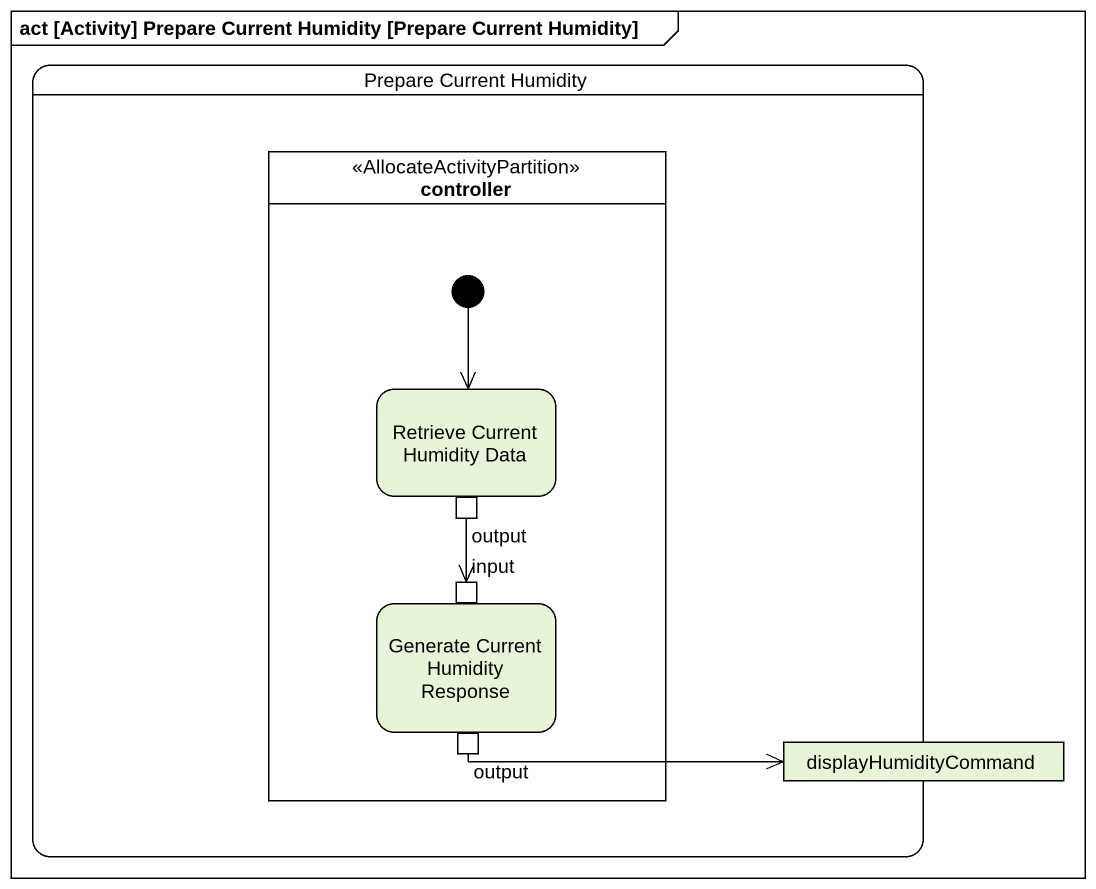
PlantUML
@startuml
mainframe act [Activity] Prepare Current Humidity [Prepare Current Humidity]
hide empty description
state "Prepare Current Humidity" as Prepare_Current_Humidity {
  state controller <<AllocateActivityPartition>> {
    state "Retrieve Current Humidity Data" as Retrieve_Current_Humidity {
      state output <<outputPin>>
    }
    state "Generate Current Humidity Response" as Generate_Current_Humidity {
      state input <<inputPin>>
      state "output" as output_2 <<outputPin>>
    }
    [*] --> Retrieve_Current_Humidity
  }
  state displayHumidityCommand <<object>>
}
output --> input
output_2 -right-> displayHumidityCommand
@enduml
